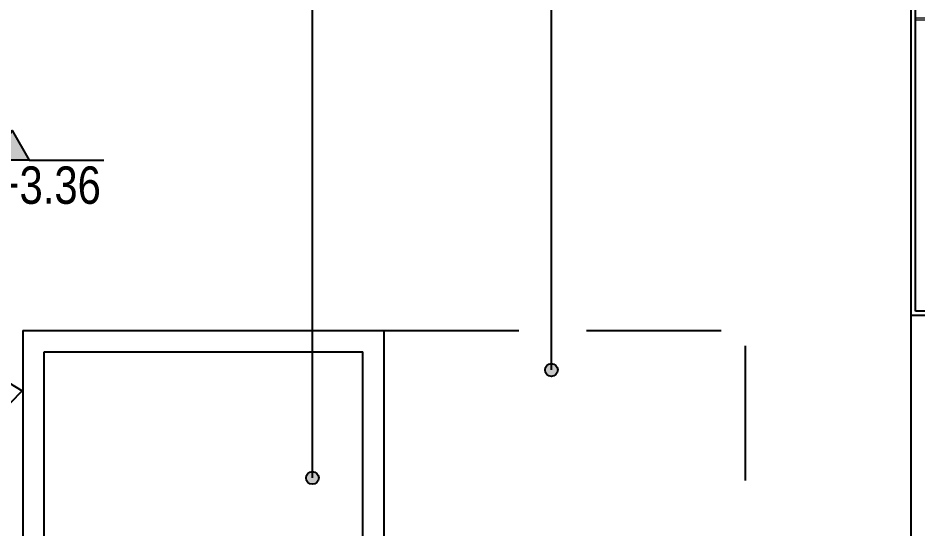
# Model space of a CAD drawing. Header units: millimetres. Extents: x -135140 to 267856, y -70704 to 149933.
# Drawn here: x -42869 to -38635, y 93917 to 96317 of the extents above; entities that cross this region are included whole.
import ezdxf

# ---------------------------------------------------------------- set-up
doc = ezdxf.new("R2010")
doc.units = ezdxf.units.MM
doc.header["$LTSCALE"] = 99.9
doc.linetypes.add('HIDDEN', pattern=[9.525, 6.35, -3.175])
for name, color, linetype in [('+48_HACZE', 253, 'Continuous'), ('+48_KOTY', 250, 'Continuous'), ('+48_MEBLE', 251, 'Continuous'), ('+48_OPISY', 251, 'Continuous'), ('+48_OPISY T', 251, 'Continuous'), ('+48_WIDOK', 250, 'Continuous'), ('+48_ZIELEŃ', 250, 'Continuous')]:
    doc.layers.add(name, color=color, linetype=linetype)
doc.layers.add('m1-działowe', color=250, linetype='Continuous', lineweight=13)
doc.styles.add('WRP_ARIAL', font='ARIAL.TTF', dxfattribs={"width": 0.8})

# ---------------------------------------------------------------- blocks, each defined once
blk = doc.blocks.new('koty')
at = {"layer": '+48_KOTY', "color": 3, "ltscale": 5}
blk.add_line((70403.15, 11224.99), (70423.15, 11224.99), dxfattribs=at)
blk.add_lwpolyline([(70398.6, 11217.11), (70403.15, 11224.99), (70394.05, 11224.99)], close=True, dxfattribs=at)
at = {"layer": '+48_KOTY', "color": 3, "style": 'WRP_ARIAL', "width": 0.8}
blk.add_attdef('POZIOM', (70403.19, 11226.78), '', height=10, dxfattribs=at)

msp = doc.modelspace()

# ---------------------------------------------------------------- hatches: boundary and pattern name
at = {"layer": '+48_KOTY'}
msp.add_hatch(color=256, dxfattribs=at).paths.add_polyline_path([(-42816.7, 95648.7), (-42976.8, 95648.7), (-42896.7, 95787.4)])
at = {"layer": '+48_OPISY T'}
h = msp.add_hatch(color=256, dxfattribs=at)
edge = h.paths.add_edge_path()
edge.add_arc((-40359.1, 94661.1), 30, 0, 360)
h = msp.add_hatch(color=256, dxfattribs=at)
edge = h.paths.add_edge_path()
edge.add_arc((-41483.6, 94153.2), 30, 0, 360)

# ---------------------------------------------------------------- linework, layer by layer
at = {"layer": '+48_HACZE', "linetype": 'HIDDEN'}
msp.add_line((-39446.1, 92237.4), (-39446.1, 94847.4), dxfattribs=at)
msp.add_lwpolyline([(-41146.2, 94847.4), (-39446.1, 94847.4)], dxfattribs=at)
at = {"layer": '+48_KOTY'}
msp.add_lwpolyline([(-42816.7, 95648.7), (-42976.8, 95648.7), (-42896.7, 95787.4), (-42816.7, 95648.7)], dxfattribs=at)
at = {"layer": '+48_MEBLE'}
msp.add_lwpolyline([(-38666.3, 92237.4), (-38666.3, 94917.4)], dxfattribs=at)
at = {"layer": '+48_OPISY'}
for p, q in [((-41483.6, 94153.2), (-41483.6, 101006.8)), ((-40359.1, 94661.1), (-40359.1, 101006.8))]:
    msp.add_line(p, q, dxfattribs=at)
at = {"layer": '+48_OPISY T'}
for centre in [(-40359.1, 94661.1), (-41483.6, 94153.2)]:
    msp.add_circle(centre, 30, dxfattribs=at)
at = {"layer": '+48_WIDOK'}
for p, q in [((-38646.3, 94937.4), (-38646.3, 96437.4)), ((-38666.3, 94917.4), (-38666.3, 96394.4)), ((-38666.3, 94917.4), (-38666.3, 96343.4)), ((-38646.3, 94937.4), (-38646.3, 96302.4)), ((-42846.3, 94847.4), (-42846.3, 92237.4)), ((-42846.3, 94847.4), (-41146.2, 94847.4)), ((-41146.2, 92237.4), (-41146.2, 94847.4)), ((-42746.3, 92337.4), (-42746.3, 94746.4)), ((-42746.3, 94746.4), (-41246.2, 94746.4)), ((-41246.2, 92337.4), (-41246.2, 94746.4))]:
    msp.add_line(p, q, dxfattribs=at)
for points in [[(-38496.3, 94937.4), (-38646.3, 94937.4)], [(-38536.3, 94917.4), (-38666.3, 94917.4)]]:
    msp.add_lwpolyline(points, dxfattribs=at)
at = {"layer": '+48_ZIELEŃ'}
msp.add_lwpolyline([(-43061.6, 94594.9), (-43007.9, 94631.4), (-42968.9, 94582.7), (-42942.1, 94619.2), (-42849.5, 94563.2), (-42905.5, 94504.7), (-42968.9, 94534), (-42959.6, 94512.4), (-43061.6, 94594.9)], dxfattribs=at)
at = {"layer": 'm1-działowe', "linetype": 'ByBlock'}
msp.add_lwpolyline([(-38646.3, 96317.4), (-38496.3, 96317.4), (-38496.3, 96167.4), (-38506.3, 96167.4), (-38506.3, 96307.4), (-38646.3, 96307.4)], close=True, dxfattribs=at)

# ---------------------------------------------------------------- block references
at = {"layer": '+48_KOTY'}
ref = msp.add_blockref('koty', (-1281868.3, 293201.6), dxfattribs=dict(at, xscale=-17.59937698941212, yscale=17.59937698948488, zscale=17.59937698949881, rotation=180))
ref.add_attrib('POZIOM', '+3.36', (-42976.5, 95442.9), dxfattribs={"color": 3, "height": 175.99, "style": 'WRP_ARIAL', "width": 0.8})

doc.saveas('drawing.dxf')
